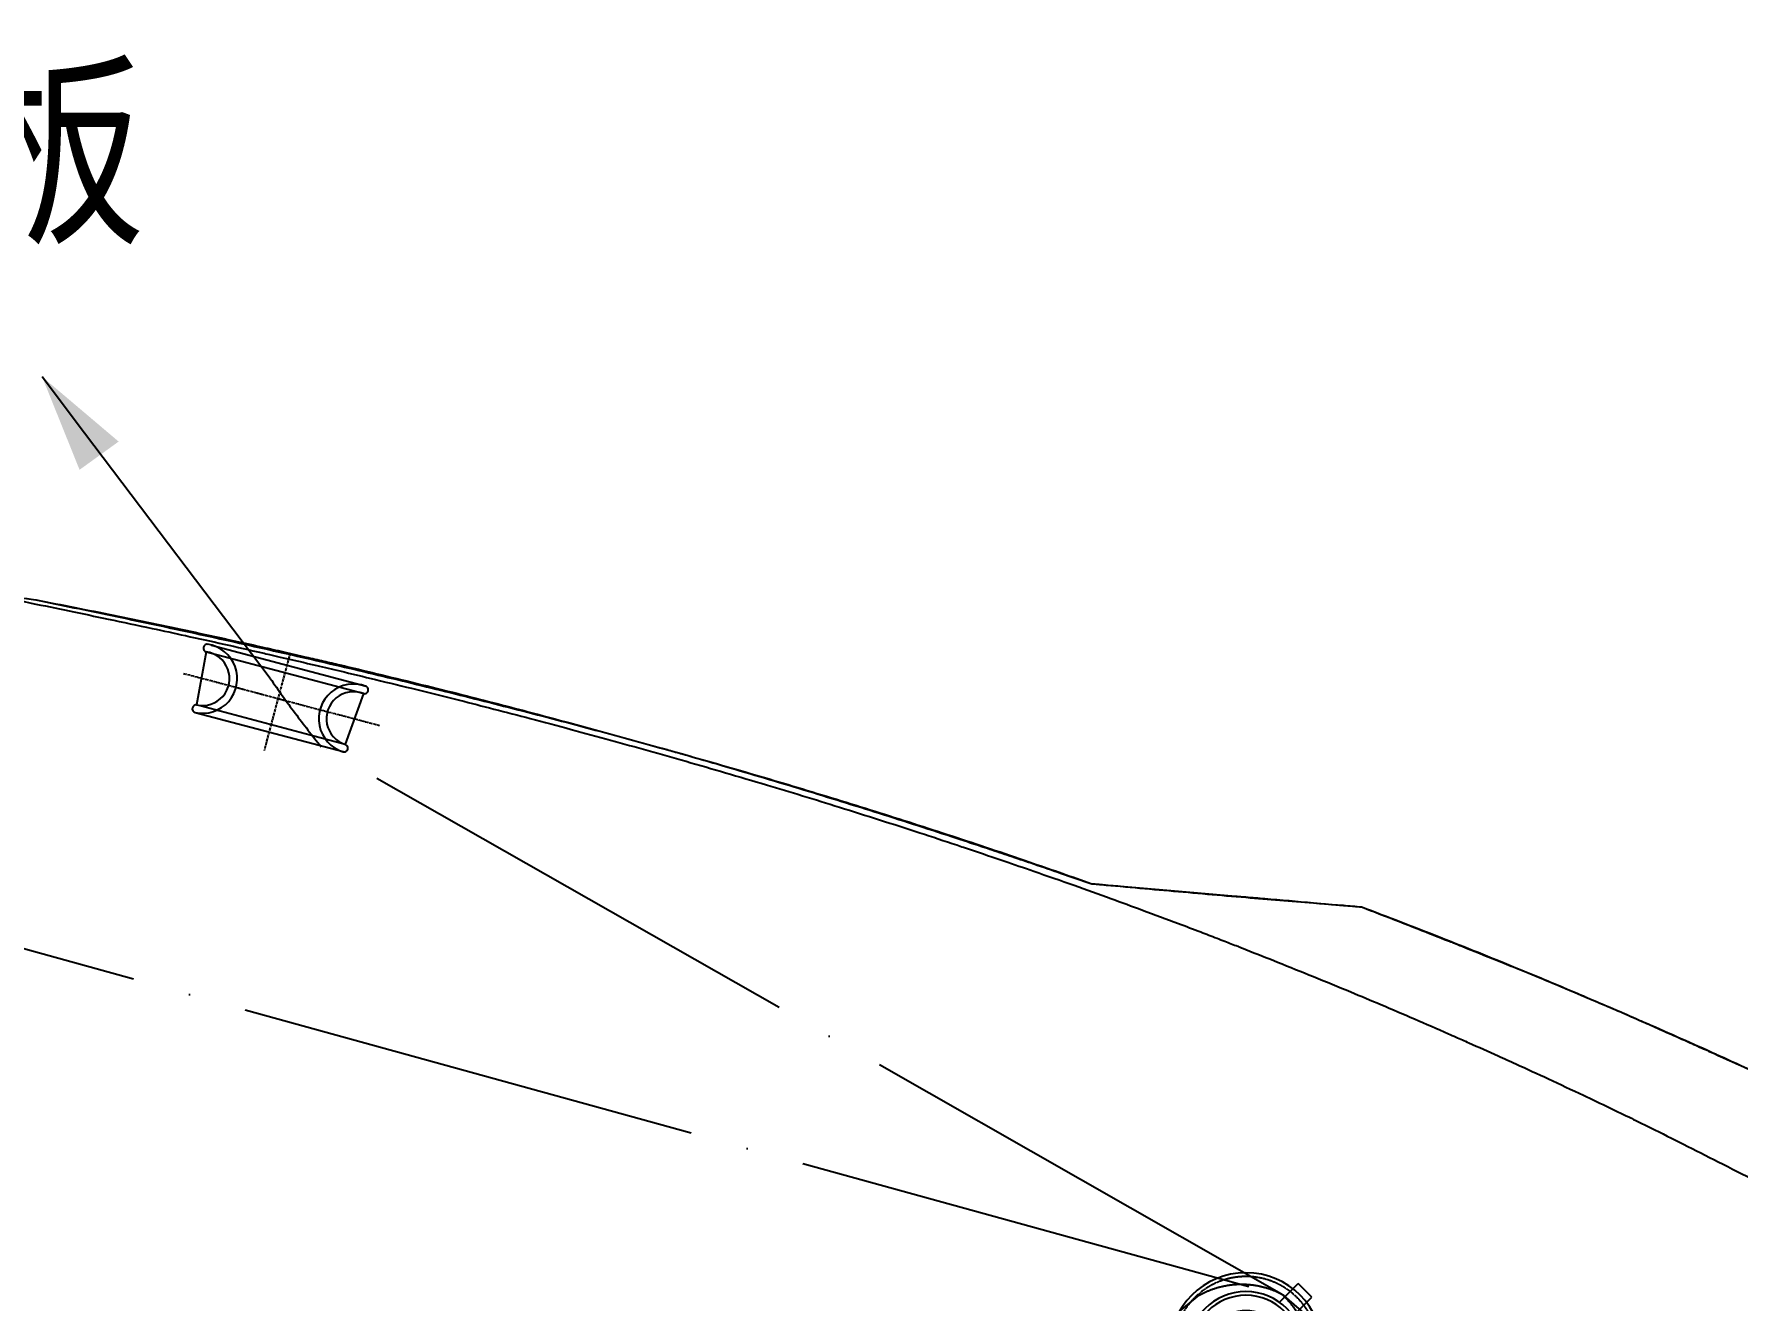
# Model space of a CAD drawing. Header units: millimetres. Extents: x -1838618 to -1600818, y -1770412 to -1553248.
# Drawn here: x -1626393 to -1617556, y -1709541 to -1702972 of the extents above; entities that cross this region are included whole.
import ezdxf

# ---------------------------------------------------------------- set-up
doc = ezdxf.new("R2010")
doc.units = ezdxf.units.MM
doc.header["$LTSCALE"] = 100
for name, pattern in [('ACAD_ISO04W100', [30, 24, -3, 0, -3]), ('CENTER', [2, 1.25, -0.25, 0.25, -0.25]), ('CENTER2', [28.575, 19.05, -3.175, 3.175, -3.175]), ('DASHED2', [0.375, 0.25, -0.125])]:
    doc.linetypes.add(name, pattern=pattern)
for name, color, linetype in [('HULL', 7, 'Continuous'), ('舷墙边线', 7, 'Continuous'), ('艏楼甲板边线边线', 7, 'Continuous')]:
    doc.layers.add(name, color=color, linetype=linetype)
doc.styles.add('ROMANT', font='', dxfattribs={"width": 0.8})
doc.styles.get('ROMANT').set_extended_font_data('SimSun')

# ---------------------------------------------------------------- blocks, each defined once
blk = doc.blocks.new('F1')
at = {"layer": 'HULL', "color": 4, "linetype": 'CENTER2', "ltscale": 0.1}
for p, q in [((0, -249.9), (0, 249.9)), ((334.1, 0.1), (-232.2, 0.1))]:
    blk.add_line(p, q, dxfattribs=at)
at = {"layer": 'HULL', "color": 7}
for p, q in [((-295.8, 50.1), (-433.7, 50.1)), ((-433.7, -49.9), (-433.7, 50.1)), ((-295.8, -49.9), (-433.7, -49.9))]:
    blk.add_line(p, q, dxfattribs=at)
for centre, radius in [((0, 0.1), 397.5), ((0, 0.1), 300), ((-0.3, 0.1), 280), ((-0.3, 0.1), 200), ((0, 0.1), 80)]:
    blk.add_circle(centre, radius, dxfattribs=at)
at = {"layer": 'HULL', "color": 7, "linetype": 'DASHED2', "ltscale": 0.02}
blk.add_circle((0, 0.1), 377.5, dxfattribs=at)
blk = doc.blocks.new('C2')
for p, q in [((-447.6, -48.1), (331.1, 300.5)), ((-442.8, -2.1), (314.8, 337)), ((328.6, 298.3), (419.1, 35.3)), ((-291.3, -282.7), (419.1, 35.3)), ((-441.5, -46.4), (-307.5, -292)), ((-288.3, -327.2), (435.5, -1.2))]:
    blk.add_line(p, q)
for centre, radius, start, end in [((370.1, 164.6), 180, 107.76235, 291.52324), ((370.1, 164.6), 140, 107.2248, 292.06079), ((320.6, 316.6), 20, 294.11492, 114.11492), ((-369.2, -166.4), 180, 296.70661, 120.4675), ((428.1, 15.4), 20, 294.11492, 114.11492), ((-449.7, -28.2), 20, 114.11492, 294.11492), ((-369.2, -166.4), 140, 296.16906, 121.00505), ((-296.6, -309), 20, 114.11492, 294.11492)]:
    blk.add_arc(centre, radius, start, end)
at = {"layer": 'HULL', "color": 4, "linetype": 'CENTER', "ltscale": 0.1}
for p, q in [((-462.3, -207), (497.3, 222.6)), ((-99.4, 222.1), (114.2, -255))]:
    blk.add_line(p, q, dxfattribs=at)

msp = doc.modelspace()

# ---------------------------------------------------------------- linework, layer by layer
at = {"color": 9, "linetype": 'ACAD_ISO04W100', "elevation": -590}
for points in [[(-1620092.2, -1709468.1), (-1627152, -1707521), (-1635665.8, -1705211.2, -0.086475), (-1636033.2, -1704891.4), (-1637336.3, -1703596.3), (-1637612.8, -1703321.9)], [(-1622901.3, -1711607.5), (-1619842.6, -1710062.2, 0.364714), (-1619922.1, -1709505.2), (-1624903.3, -1706667.2, -0.020124), (-1625167.3, -1706313.1), (-1626130.8, -1705040.6), (-1626350.9, -1704748.7)], [(-1609578.7, -1718470.4), (-1619908.3, -1709513.9), (-1619908.3, -1709513.9, 0.26839), (-1620362.7, -1709519.8), (-1622901.3, -1711607.5), (-1622901.3, -1711607.5)]]:
    msp.add_lwpolyline(points, format="xyb", dxfattribs=at)
at = {"color": 6}
msp.add_lwpolyline([(-1626811, -1705853.6, 0.000361), (-1626407.4, -1705901.3, -0.001971), (-1626013.2, -1705981.9, -0.001911), (-1625607.4, -1706068.1, -0.002033), (-1625199.7, -1706158.1, -0.002118), (-1624807.4, -1706248.1, -0.002376), (-1624407.4, -1706343.7, -0.002372), (-1624007.4, -1706443.3, -0.002578), (-1623606.9, -1706547.2, -0.002585), (-1623207.4, -1706655.3, -0.00285), (-1622802.9, -1706769.5, -0.002909), (-1622407.4, -1706886.1, -0.003174), (-1622006.2, -1707009.7, -0.003189), (-1621607.4, -1707138.1, -0.003273), (-1621208.3, -1707272.4, -0.002432), (-1620907.4, -1707377.4, 0.00079), (-1620507.4, -1707413.4, 0.00079), (-1620107.4, -1707448.1, 0.000707), (-1619757.4, -1707477.4, 0.0005), (-1619507.4, -1707497.7, -0.003555), (-1619100.8, -1707654.6, -0.00365), (-1618707.4, -1707812.9, -0.003041), (-1618364.5, -1707956.3, -0.002912), (-1618007.4, -1708110.6, -0.002782), (-1617651.2, -1708269.4, -0.002873), (-1617307.4, -1708427.3, -0.00297)], format="xyb", dxfattribs=at)
at = {"layer": 'HULL', "color": 9}
msp.add_solid([(-1626156.6, -1705231.3, -590), (-1626350.9, -1704748.7, -590), (-1625953.9, -1705084.9, -590)], dxfattribs=at)
at = {"layer": '舷墙边线', "color": 4, "elevation": -590}
for points in [[(-1628456.2, -1705655.2, 0.000001), (-1628407.4, -1705661)], [(-1628236.9, -1705681.5, -0.000005), (-1628066, -1705702, -0.000001)], [(-1628807.4, -1705613, -0.000005), (-1628649, -1705632, 0.000008)], [(-1627752.5, -1705739.7, -0.000005), (-1627607.4, -1705757.1)], [(-1627363.6, -1705786.4, 0.000006), (-1627285.5, -1705795.8, -0.000005), (-1627207.4, -1705805.2, -0.000015), (-1627007.6, -1705829.2)], [(-1626807.4, -1705853.3, 0.000018), (-1626576.2, -1705881, 0.000024), (-1626407.4, -1705901.3, -0.001289), (-1626206.8, -1705940.3, -0.001296), (-1626007.4, -1705980.1, -0.001309), (-1625807, -1706021.2, -0.001313), (-1625607.4, -1706063.2, -0.001335), (-1625406.1, -1706106.7, -0.001352), (-1625207.4, -1706150.8, -0.000712), (-1625099.7, -1706175.1, -0.000652), (-1624982.2, -1706202, -0.000522), (-1624889.8, -1706223.4, -0.000584), (-1624807.4, -1706242.7, -0.001391), (-1624614.1, -1706288.7, -0.001299), (-1624407.4, -1706339, -0.001382), (-1624195.5, -1706391.8, -0.001555), (-1624007.4, -1706439.9, -0.001427), (-1623831.3, -1706486, -0.001121), (-1623607.4, -1706545.9, -0.000825), (-1623406.4, -1706600.5, -0.000833), (-1623207.4, -1706655.2, -0.000576), (-1623109.9, -1706682.3, -0.000799), (-1623039.8, -1706702, -0.001196), (-1622935.5, -1706731.8, -0.000972), (-1622807.4, -1706769, -0.002679), (-1622400, -1706890.4, -0.002771), (-1622007.4, -1707012.1, -0.001447), (-1621806.6, -1707076.1, -0.001455), (-1621607.4, -1707141, -0.000629), (-1621518.8, -1707170.3, -0.000583), (-1621423.4, -1707202, -0.000591), (-1621319.2, -1707237, -0.00055), (-1621207.4, -1707274.8, -0.000619), (-1621068.9, -1707322, -0.000531), (-1620907.4, -1707377.4, 0.000012), (-1620895.6, -1707378.4, 0.000013), (-1620884.8, -1707379.4, 0.000029), (-1620865.2, -1707381, 0.00001), (-1620807.4, -1707386, -0.000023), (-1620759.7, -1707390.1), (-1620457.4, -1707416.1), (-1620161.3, -1707441.5, -0.00002), (-1620124.1, -1707444.7, -0.000001), (-1620115.8, -1707445.4, 0.000001), (-1620107.4, -1707446.2, 0.000026), (-1620009.5, -1707454.6, 0.00001), (-1619757.4, -1707476.2, -0.000011), (-1619602.1, -1707489.6, -0.000019), (-1619507.4, -1707497.7, -0.000207), (-1619456.7, -1707517.3, -0.000213), (-1619407.4, -1707536.4, -0.000999), (-1619214.1, -1707611.8, -0.00123), (-1619057.4, -1707673.7, -0.000206), (-1619032, -1707683.8, -0.000115), (-1618986.3, -1707702, -0.000568), (-1618805.5, -1707774.5, -0.001047), (-1618707.4, -1707814.2, -0.001796), (-1618538.5, -1707883.6, -0.00167), (-1618357.4, -1707959.6, -0.001408), (-1618220.2, -1708018.1, -0.001707), (-1618107.4, -1708067, -0.00065), (-1618064.2, -1708086, -0.000495), (-1618007.4, -1708111.1, -0.000579), (-1617916.4, -1708151.6, -0.000467), (-1617803.7, -1708202, -0.00031), (-1617724.5, -1708237.6, -0.000366), (-1617657.4, -1708267.9, -0.001156), (-1617471.8, -1708352.2, -0.001302)]]:
    msp.add_lwpolyline(points, format="xyb", dxfattribs=at)
at = {"layer": '艏楼甲板边线边线', "color": 3, "elevation": -590}
msp.add_lwpolyline([(-1626524.7, -1705898.3, -0.000371), (-1626407.4, -1705922.3, -0.000633), (-1626211, -1705962.9, -0.00061), (-1626007.4, -1706005.5, -0.00085), (-1625780.7, -1706053.7, -0.001111), (-1625607.4, -1706091.1, -0.001364), (-1625408, -1706135.3, -0.001354), (-1625207.4, -1706180.9, -0.000224), (-1625172.1, -1706189.1, -0.000141), (-1625116, -1706202, -0.000485), (-1624926.3, -1706246.2, -0.000773), (-1624807.4, -1706274.2, -0.001214), (-1624621.9, -1706318.6, -0.001049), (-1624407.4, -1706371, -0.001149), (-1624186.7, -1706426, -0.001412), (-1624007.4, -1706471.6, -0.001513), (-1623818.9, -1706520.7, -0.001346), (-1623607.4, -1706577.2, -0.001247), (-1623402.2, -1706633.1, -0.001312), (-1623207.4, -1706687.2, -0.001329), (-1623011.3, -1706742.8, -0.001277), (-1622807.4, -1706801.8, -0.001418), (-1622594.7, -1706864.5, -0.001606), (-1622407.4, -1706921, -0.001675), (-1622215.1, -1706980.4, -0.001548), (-1622007.4, -1707046, -0.001571), (-1621798.3, -1707113.5, -0.001717), (-1621607.4, -1707176.5, -0.000314), (-1621572, -1707188.4, -0.000273), (-1621531.3, -1707202, -0.001081), (-1621362.5, -1707259.2, -0.001175), (-1621207.4, -1707312.6, -0.001725), (-1620998.6, -1707385.8, -0.001878), (-1620807.4, -1707454.3, -0.001585), (-1620644.1, -1707514.2, -0.001384), (-1620457.4, -1707583.8, -0.001066), (-1620341.9, -1707627.5, -0.001453), (-1620257.4, -1707660, -0.000711), (-1620216.9, -1707675.8, -0.00043), (-1620150, -1707702, -0.000105), (-1620124.9, -1707711.9, -0.000151), (-1620107.4, -1707718.8, -0.001453), (-1619943, -1707784.2, -0.001284), (-1619757.4, -1707859.2, -0.001454), (-1619564.1, -1707938.5, -0.001789), (-1619407.4, -1708004, -0.002113), (-1619233.1, -1708078.4, -0.00209), (-1619057.4, -1708155.2, -0.000449), (-1619017.5, -1708172.9, -0.000273), (-1618952.1, -1708202, -0.000641), (-1618799.8, -1708270.1, -0.001056), (-1618707.4, -1708311.8, -0.001988), (-1618537.9, -1708389.5, -0.001861), (-1618357.4, -1708474, -0.001581), (-1618220.2, -1708539.3, -0.001915), (-1618107.4, -1708594, -0.000733), (-1618064, -1708615.4, -0.000561), (-1618007.4, -1708643.4, -0.001291), (-1617837.4, -1708728.3, -0.001217), (-1617657.4, -1708819.3, -0.001579), (-1617461.1, -1708919.9, -0.002009)], format="xyb", dxfattribs=at)

# ---------------------------------------------------------------- block references
at = {"layer": 'HULL', "color": 1, "rotation": 321.0000000012682}
msp.add_blockref('C2', (-1625127.4, -1706417, -590), dxfattribs=at)
at = {"layer": 'HULL', "color": 1, "xscale": -1, "rotation": 45}
msp.add_blockref('F1', (-1620107.4, -1709792, -590), dxfattribs=at)

# ---------------------------------------------------------------- texts
at = {"color": 4, "style": 'ROMANT', "width": 0.8}
msp.add_text('艏楼甲板', height=800, dxfattribs=at).set_placement((-1629309, -1703973.1))

doc.saveas('drawing.dxf')
